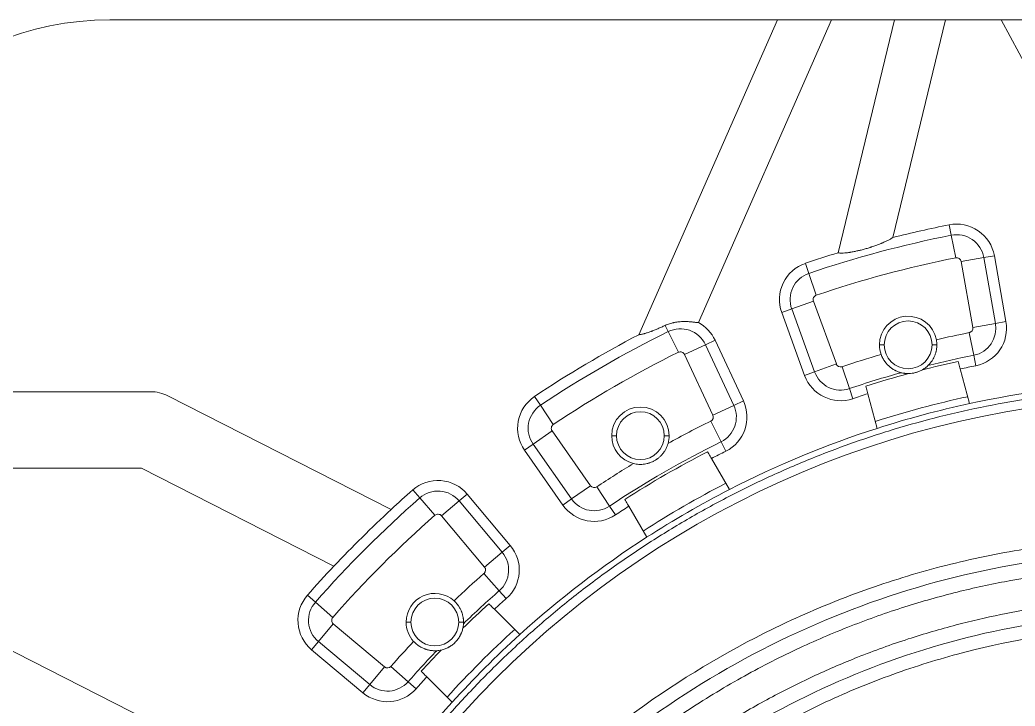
# Model space of a CAD drawing. Header units: millimetres. Extents: x 54 to 845, y 135 to 830.
# Drawn here: x 317.9 to 526.1, y 591.4 to 735 of the extents above; entities that cross this region are included whole.
import ezdxf

# ---------------------------------------------------------------- set-up
doc = ezdxf.new("R2010")
doc.units = ezdxf.units.MM
doc.layers.add('core', color=7, linetype='Continuous', lineweight=20)
doc.layers.add('part', color=7, linetype='Continuous', lineweight=20)

# ---------------------------------------------------------------- blocks, each defined once
blk = doc.blocks.new('电热管')
at = {"layer": 'part', "color": 6, "lineweight": 18}
for points, knots in [([(-1.62, 8.5), (-2.27, 9.47), (-3.71, 11.22), (-6.39, 13.32), (-9.31, 14.84), (-12.34, 15.8), (-15.33, 16.26), (-18.16, 16.3), (-20.75, 16.02), (-23.27, 15.46), (-25.69, 14.65), (-28.06, 13.55), (-30.65, 12.03), (-33.39, 9.92), (-36.12, 7.11), (-38.45, 3.94), (-40.35, 0.47), (-41.79, -3.24), (-42.76, -7.1), (-43.25, -11.06), (-43.26, -15.05), (-42.82, -19.01), (-41.94, -22.89), (-40.63, -26.64), (-38.94, -30.24), (-36.87, -33.65), (-34.2, -37.19), (-30.83, -40.71), (-26.68, -44.04), (-22.16, -46.81), (-17.33, -49.01), (-12.25, -50.61), (-7.02, -51.61), (-1.72, -51.99), (3.59, -51.77), (8.83, -50.96), (13.96, -49.59), (18.92, -47.67), (24.45, -44.84), (30.3, -40.81), (36.11, -35.34), (41.06, -29.09), (45.05, -22.17), (48.04, -14.76), (49.96, -7.01), (50.82, 0.93), (50.62, 8.9), (49.38, 16.78), (47.13, 24.45), (43.94, 31.77), (39.86, 38.63), (34.98, 44.94), (29.38, 50.62), (23.14, 55.6), (16.36, 59.81), (9.14, 63.22), (1.58, 65.79), (-6.22, 67.49), (-14.15, 68.32), (-22.13, 68.28), (-30.06, 67.38), (-37.85, 65.63), (-45.41, 63.08), (-52.67, 59.76), (-59.54, 55.71), (-65.96, 50.99), (-71.88, 45.64), (-77.23, 39.72), (-81.98, 33.3), (-86.08, 26.45), (-89.5, 19.24), (-92.21, 11.75), (-94.2, 4.03), (-95.45, -3.85), (-95.97, -11.81), (-95.75, -19.78), (-94.81, -27.71), (-93.15, -35.51), (-90.8, -43.13), (-87.78, -50.51), (-84.12, -57.59), (-79.86, -64.33), (-75.03, -70.67), (-69.67, -76.57), (-63.17, -82.6), (-55.4, -88.49), (-46.26, -93.93), (-36.58, -98.33), (-26.47, -101.63), (-16.07, -103.82), (-5.48, -104.87), (5.15, -104.79), (15.72, -103.59), (26.09, -101.29), (36.17, -97.93), (45.85, -93.55), (55.04, -88.19), (63.63, -81.94), (71.56, -74.86), (78.73, -67.02), (85.1, -58.52), (90.6, -49.44), (95.19, -39.86), (98.84, -29.89), (101.52, -19.61), (103.2, -9.12), (103.88, 1.48), (103.57, 12.09), (102.27, 22.62), (100.01, 32.99), (96.8, 43.11), (92.68, 52.89), (87.69, 62.26), (81.88, 71.14), (75.3, 79.46), (68.01, 87.16), (60.07, 94.19), (51.54, 100.5), (42.5, 106.03), (33.01, 110.77), (23.14, 114.67), (12.98, 117.7), (2.61, 119.87), (-7.91, 121.14), (-18.5, 121.53), (-29.08, 121.03), (-39.59, 119.65), (-49.95, 117.4), (-60.08, 114.32), (-69.93, 110.41), (-79.43, 105.72), (-88.5, 100.27), (-97.12, 94.12), (-105.21, 87.29), (-112.73, 79.84), (-119.64, 71.82), (-125.89, 63.28), (-131.46, 54.27), (-136.3, 44.86), (-140.39, 35.11), (-143.72, 25.07), (-146.27, 14.81), (-148.02, 4.38), (-148.98, -6.15), (-149.13, -16.73), (-148.48, -27.28), (-147.05, -37.76), (-144.84, -48.09), (-141.86, -58.23), (-138.14, -68.12), (-133.7, -77.7), (-128.58, -86.94), (-122.79, -95.78), (-116.37, -104.16), (-109.36, -112.07), (-101.8, -119.44), (-93.74, -126.25), (-85.2, -132.47), (-76.25, -138.06), (-66.93, -143), (-57.28, -147.27), (-47.36, -150.85), (-37.21, -153.73), (-26.88, -155.89), (-16.43, -157.33), (-5.91, -158.03), (4.63, -158.02), (15.14, -157.28), (25.58, -155.82), (35.89, -153.66), (46.04, -150.8), (55.96, -147.26), (65.63, -143.06), (74.98, -138.22), (84.59, -132.41), (94.33, -125.5), (104.02, -117.39), (113.03, -108.54), (121.32, -99), (128.83, -88.85), (135.53, -78.14), (141.37, -66.95), (146.32, -55.34), (150.36, -43.38), (153.47, -31.15), (155.64, -18.72), (156.85, -6.17), (157.1, 6.45), (156.4, 19.04), (154.75, 31.54), (152.17, 43.87), (148.67, 55.98), (144.29, 67.79), (139.04, 79.25), (132.96, 90.28), (126.09, 100.84), (118.46, 110.86), (110.12, 120.29), (101.18, 129.04), (91.81, 136.97), (82.2, 144.01), (72.53, 150.15), (62.87, 155.45), (53.31, 159.95), (45.03, 163.28), (38.06, 165.71), (32.38, 167.47), (26.54, 169.08), (20.18, 170.6), (12.97, 172.03), (4.82, 173.27), (-4.25, 174.2), (-13.49, 174.66), (-22.77, 174.64), (-31.96, 174.16), (-41.66, 173.14), (-51.83, 171.5), (-62.44, 169.15), (-73.41, 166), (-84.67, 161.96), (-96.13, 156.97), (-107.7, 150.95), (-118.57, 144.24), (-128.7, 136.99), (-138.06, 129.35), (-147.15, 120.86), (-155.88, 111.52), (-164.17, 101.31), (-171.92, 90.27), (-179.03, 78.39), (-185.38, 65.72), (-190.58, 53.03), (-194.71, 40.49), (-197.08, 31.31), (-198.43, 24.99), (-199.04, 21.83), (-199.56, 18.96), (-199.96, 16.47), (-200.31, 14.17), (-200.52, 12.66), (-200.62, 11.89)], [0, 0, 0, 0, 0.001584, 0.003143, 0.004662, 0.006125, 0.007517, 0.008823, 0.010028, 0.011121, 0.012381, 0.013552, 0.014733, 0.01652, 0.018321, 0.020134, 0.021952, 0.023778, 0.025612, 0.027449, 0.029286, 0.031118, 0.032944, 0.034772, 0.036604, 0.038441, 0.040279, 0.042726, 0.045167, 0.047603, 0.050047, 0.052495, 0.054945, 0.057393, 0.059835, 0.062274, 0.064718, 0.067166, 0.069616, 0.073287, 0.076953, 0.080614, 0.084284, 0.087957, 0.09163, 0.095298, 0.098961, 0.102631, 0.106304, 0.109978, 0.113651, 0.117318, 0.120984, 0.124656, 0.128331, 0.132005, 0.135679, 0.139349, 0.143016, 0.146686, 0.15036, 0.154035, 0.15771, 0.161382, 0.165052, 0.16872, 0.172392, 0.176066, 0.179741, 0.183415, 0.187088, 0.190759, 0.194427, 0.198098, 0.201771, 0.205445, 0.209119, 0.212792, 0.216465, 0.220134, 0.223803, 0.227473, 0.231146, 0.234819, 0.238492, 0.243388, 0.248282, 0.253171, 0.258063, 0.262957, 0.267852, 0.272747, 0.27764, 0.282531, 0.287419, 0.29231, 0.297203, 0.302096, 0.306988, 0.311879, 0.316768, 0.321655, 0.326544, 0.331434, 0.336325, 0.341215, 0.346103, 0.35099, 0.355875, 0.360761, 0.365648, 0.370535, 0.375423, 0.380309, 0.385194, 0.390077, 0.394959, 0.399842, 0.404726, 0.40961, 0.414494, 0.419377, 0.424258, 0.429138, 0.434016, 0.438896, 0.443776, 0.448656, 0.453536, 0.458415, 0.463293, 0.468169, 0.473043, 0.477919, 0.482795, 0.487671, 0.492547, 0.497421, 0.502295, 0.507168, 0.512038, 0.516909, 0.52178, 0.526652, 0.531523, 0.536393, 0.541263, 0.546132, 0.550999, 0.555864, 0.560731, 0.565597, 0.570463, 0.575329, 0.580194, 0.585059, 0.589922, 0.594783, 0.599644, 0.604505, 0.609366, 0.614227, 0.619087, 0.623947, 0.628806, 0.633663, 0.638519, 0.643374, 0.64823, 0.653085, 0.65794, 0.662795, 0.667649, 0.672502, 0.677354, 0.683173, 0.688992, 0.694811, 0.70063, 0.706448, 0.712265, 0.718081, 0.723895, 0.729707, 0.735518, 0.74133, 0.747141, 0.752951, 0.758761, 0.764568, 0.770373, 0.776177, 0.781981, 0.787785, 0.793589, 0.799391, 0.805192, 0.810991, 0.816788, 0.822479, 0.827964, 0.833244, 0.838318, 0.843187, 0.84785, 0.850661, 0.853392, 0.856069, 0.859047, 0.862435, 0.866232, 0.870436, 0.875046, 0.879026, 0.883265, 0.88776, 0.892511, 0.897517, 0.902776, 0.908287, 0.914047, 0.920055, 0.926309, 0.931706, 0.937271, 0.943002, 0.948897, 0.954953, 0.96117, 0.967545, 0.974076, 0.980758, 0.986489, 0.992324, 0.99387, 0.995421, 0.99678, 0.997896, 0.998918, 1, 1, 1, 1]), ([(-194.08, 11.01), (-193.88, 12.52), (-193.4, 15.83), (-192.44, 21.32), (-191.17, 27.44), (-189.6, 33.86), (-187.81, 40.15), (-185.19, 48.29), (-181.46, 58.1), (-176.29, 69.33), (-170.15, 80.58), (-163.02, 91.69), (-154.86, 102.51), (-146.24, 112.33), (-137.29, 121.17), (-128.13, 129.06), (-118.86, 136.02), (-109.58, 142.11), (-100.39, 147.37), (-91.36, 151.86), (-81.89, 155.92), (-72.09, 159.47), (-62.07, 162.4), (-52.69, 164.58), (-43.71, 166.16), (-35.23, 167.22), (-27.37, 167.82), (-20.24, 168.06), (-12.15, 168.01), (-2.64, 167.48), (8.1, 166.19), (18.75, 164.22), (29.25, 161.59), (39.88, 158.2), (50.56, 153.98), (61.16, 148.94), (71.49, 143.09), (81.42, 136.51), (90.86, 129.25), (99.75, 121.32), (108.07, 112.78), (115.75, 103.67), (122.75, 94.02), (129.04, 83.9), (134.58, 73.34), (139.33, 62.4), (143.28, 51.14), (146.39, 39.62), (148.64, 27.9), (150.02, 16.05), (150.51, 4.12), (150.11, -7.81), (148.82, -19.68), (146.64, -31.42), (143.58, -42.97), (139.65, -54.25), (134.87, -65.21), (129.27, -75.76), (122.87, -85.86), (115.71, -95.43), (107.82, -104.42), (99.26, -112.77), (90.07, -120.43), (80.3, -127.34), (70.02, -133.46), (59.88, -138.46), (50.02, -142.44), (40.55, -145.56), (30.89, -148.04), (21.08, -149.86), (11.17, -151.01), (1.2, -151.49), (-8.78, -151.29), (-18.72, -150.42), (-28.58, -148.85), (-38.31, -146.62), (-47.86, -143.71), (-57.2, -140.16), (-66.26, -135.95), (-75, -131.12), (-83.39, -125.69), (-91.37, -119.68), (-98.91, -113.12), (-105.96, -106.03), (-112.48, -98.46), (-118.45, -90.44), (-123.82, -82.01), (-128.56, -73.2), (-132.65, -64.08), (-136.07, -54.67), (-138.78, -45.04), (-140.77, -35.24), (-142.03, -25.31), (-142.55, -15.32), (-142.31, -5.31), (-141.31, 4.65), (-139.57, 14.51), (-137.09, 24.21), (-133.86, 33.69), (-129.91, 42.89), (-125.27, 51.77), (-119.95, 60.26), (-113.98, 68.3), (-107.4, 75.85), (-100.25, 82.87), (-92.55, 89.29), (-84.37, 95.08), (-75.74, 100.19), (-66.74, 104.59), (-57.4, 108.25), (-47.8, 111.13), (-37.99, 113.22), (-28.04, 114.48), (-18.02, 114.92), (-7.99, 114.52), (1.97, 113.27), (11.78, 111.19), (21.39, 108.28), (30.7, 104.56), (39.67, 100.04), (48.21, 94.77), (56.26, 88.77), (63.75, 82.08), (70.63, 74.76), (76.82, 66.85), (82.28, 58.42), (86.95, 49.53), (90.8, 40.26), (93.78, 30.66), (95.87, 20.83), (97.03, 10.85), (97.25, 0.8), (96.53, -9.23), (94.85, -19.14), (92.24, -28.84), (88.69, -38.25), (84.25, -47.27), (78.94, -55.82), (72.82, -63.79), (65.93, -71.12), (58.33, -77.71), (50.11, -83.5), (41.34, -88.42), (32.1, -92.41), (22.49, -95.41), (12.62, -97.39), (2.6, -98.3), (-7.46, -98.14), (-17.44, -96.88), (-27.23, -94.54), (-36.71, -91.14), (-45.75, -86.69), (-54.22, -81.25), (-62.02, -74.88), (-69.03, -67.66), (-74.64, -60.33), (-79.03, -53.18), (-82.38, -46.41), (-85.11, -39.37), (-87.19, -32.11), (-88.58, -24.69), (-89.29, -17.18), (-89.29, -9.64), (-88.57, -2.12), (-87.14, 5.3), (-84.99, 12.54), (-82.15, 19.54), (-78.63, 26.22), (-74.46, 32.52), (-69.68, 38.36), (-64.33, 43.69), (-58.45, 48.43), (-52.1, 52.54), (-45.36, 55.95), (-38.29, 58.61), (-30.99, 60.49), (-23.51, 61.55), (-15.96, 61.78), (-8.42, 61.14), (-1.01, 59.64), (6.17, 57.3), (13.01, 54.11), (19.43, 50.13), (25.31, 45.39), (30.56, 39.95), (35.09, 33.89), (38.78, 27.3), (41.58, 20.29), (43.41, 12.96), (44.23, 5.44), (43.98, -2.12), (42.67, -9.56), (40.27, -16.73), (37.22, -22.71), (33.9, -27.55), (30.63, -31.39), (26.97, -34.85), (22.96, -37.89), (18.65, -40.47), (14.08, -42.54), (9.28, -44.08), (4.33, -45.04), (-0.69, -45.39), (-5.72, -45.12), (-10.66, -44.21), (-15.04, -42.79), (-18.85, -41.04), (-22.1, -39.12), (-25.13, -36.86), (-27.89, -34.29), (-30.34, -31.43), (-32.45, -28.32), (-34.18, -24.97), (-35.49, -21.42), (-36.34, -17.73), (-36.71, -13.98), (-36.56, -10.23), (-35.89, -6.58), (-34.72, -3.1), (-33.24, -0.23), (-31.66, 2.05), (-30.11, 3.85), (-28.4, 5.43), (-26.46, 6.86), (-24.19, 8.13), (-21.47, 9.15), (-18.39, 9.72), (-15.13, 9.66), (-11.95, 8.84), (-9.13, 7.25), (-7.74, 5.73), (-7.15, 4.88)], [0, 0, 0, 0, 0.002248, 0.004944, 0.008239, 0.011497, 0.014717, 0.017898, 0.024145, 0.030235, 0.036168, 0.043076, 0.04975, 0.056186, 0.062384, 0.068341, 0.074053, 0.079519, 0.084738, 0.089707, 0.094425, 0.099967, 0.105112, 0.109859, 0.114205, 0.118595, 0.122479, 0.125866, 0.129141, 0.134446, 0.139947, 0.145119, 0.150453, 0.155949, 0.161608, 0.167425, 0.173289, 0.179155, 0.185022, 0.190892, 0.196762, 0.202633, 0.208503, 0.214374, 0.220246, 0.226121, 0.231997, 0.237874, 0.243752, 0.249631, 0.255509, 0.261388, 0.267269, 0.273151, 0.279035, 0.284921, 0.290807, 0.296693, 0.302579, 0.308465, 0.314354, 0.320244, 0.326136, 0.332029, 0.337923, 0.343816, 0.348727, 0.353639, 0.358553, 0.363467, 0.368383, 0.3733, 0.378217, 0.383135, 0.388052, 0.392969, 0.397886, 0.402805, 0.407726, 0.412647, 0.41757, 0.422492, 0.427415, 0.432338, 0.437261, 0.442183, 0.447108, 0.452034, 0.456961, 0.461888, 0.466816, 0.471745, 0.476673, 0.4816, 0.486528, 0.491458, 0.496389, 0.501321, 0.506254, 0.511187, 0.51612, 0.521053, 0.525985, 0.530918, 0.535853, 0.540789, 0.545727, 0.550665, 0.555602, 0.560539, 0.565475, 0.570412, 0.575351, 0.580291, 0.585232, 0.590174, 0.595116, 0.600057, 0.604996, 0.609936, 0.614879, 0.619823, 0.624768, 0.629714, 0.634659, 0.639603, 0.644545, 0.64949, 0.654436, 0.659384, 0.664333, 0.669281, 0.674228, 0.679174, 0.68412, 0.689068, 0.694019, 0.69897, 0.703921, 0.708872, 0.713819, 0.718767, 0.723718, 0.72867, 0.733624, 0.738578, 0.743529, 0.748477, 0.753428, 0.758381, 0.763336, 0.768292, 0.773246, 0.778196, 0.783146, 0.7881, 0.791818, 0.795537, 0.799255, 0.802972, 0.806687, 0.810399, 0.814114, 0.817832, 0.821551, 0.82527, 0.828989, 0.832705, 0.836417, 0.840131, 0.843849, 0.847568, 0.851288, 0.855007, 0.858722, 0.862433, 0.866147, 0.869865, 0.873585, 0.877305, 0.881021, 0.884731, 0.888443, 0.892161, 0.89588, 0.899599, 0.903313, 0.90702, 0.910733, 0.914451, 0.91817, 0.921884, 0.925588, 0.9293, 0.931779, 0.93426, 0.936739, 0.939214, 0.941682, 0.944153, 0.94663, 0.94911, 0.95159, 0.954065, 0.956529, 0.958999, 0.960858, 0.962719, 0.96458, 0.966437, 0.968286, 0.970131, 0.971987, 0.973848, 0.97571, 0.977565, 0.979409, 0.981236, 0.983043, 0.984821, 0.985989, 0.987139, 0.988322, 0.989423, 0.990711, 0.99215, 0.993699, 0.995312, 0.996937, 0.998519, 1, 1, 1, 1])]:
    blk.add_open_spline(points, degree=3, knots=knots, dxfattribs=at)

msp = doc.modelspace()

# ---------------------------------------------------------------- linework, layer by layer
at = {"layer": 'core', "lineweight": 18}
for p, q in [((476.32, 735), (336.68, 735)), ((447.32, 669.13), (476.32, 735)), ((459.8, 671.66), (487.68, 735)), ((487.68, 735), (476.32, 735)), ((500.82, 735), (487.68, 735)), ((489.02, 686.26), (500.82, 735)), ((500.49, 689.46), (511.51, 735)), ((511.51, 735), (500.82, 735)), ((523.14, 735), (511.51, 735)), ((529.95, 735), (523.14, 735)), ((523.14, 735), (543.99, 696.3)), ((524.14, 671.87), (521.71, 685.66)), ((477.24, 673.75), (482.03, 660.59)), ((469.22, 655.28), (463.3, 667.97)), ((516.53, 654.7), (514.58, 661.96)), ((274.68, 657.2), (345.23, 657.2)), ((395.53, 632.56), (348.86, 656.33)), ((495.26, 656.78), (497.21, 649.53)), ((423.43, 644.96), (431.46, 633.48)), ((466.31, 636.73), (462.55, 643.23)), ((274.68, 641.2), (343.31, 641.2)), ((343.31, 641.2), (383.56, 620.7)), ((420.46, 625.04), (411.46, 635.77)), ((445.23, 633.23), (448.99, 626.73)), ((395.56, 632.55), (395.53, 632.56)), ((383.59, 620.69), (383.56, 620.7)), ((422.45, 606.37), (417.14, 611.68)), ((354.75, 583.36), (313.59, 604.33)), ((378.91, 603.22), (389.64, 594.22)), ((403, 597.54), (408.31, 592.23))]:
    msp.add_line(p, q, dxfattribs=at)
at = {"layer": 'core', "lineweight": 13}
for p, q in [((512.26, 692.12), (512.7, 689.94)), ((513.64, 685.2), (512.7, 689.94)), ((514.76, 684.44), (519.52, 685.28)), ((521.71, 685.66), (519.52, 685.28)), ((519.52, 685.28), (521.95, 671.49)), ((482.19, 684.06), (482.91, 681.96)), ((514.76, 684.44), (517.19, 670.65)), ((484.45, 677.38), (482.91, 681.96)), ((477.24, 673.75), (479.33, 674.51)), ((483.87, 676.16), (479.33, 674.51)), ((484.12, 661.35), (479.33, 674.51)), ((488.66, 663), (483.87, 676.16)), ((452.85, 671.06), (453.49, 669.77)), ((517.19, 670.65), (521.95, 671.49)), ((524.14, 671.87), (521.95, 671.49)), ((455.63, 665.44), (453.49, 669.77)), ((516.45, 669.55), (517.4, 664.82)), ((456.91, 664.99), (461.29, 667.03)), ((463.3, 667.97), (461.29, 667.03)), ((461.29, 667.03), (467.2, 654.34)), ((498.68, 667), (497.68, 667)), ((508.68, 667), (509.68, 667)), ((456.91, 664.99), (462.83, 652.3)), ((517.84, 662.64), (517.4, 664.82)), ((488.66, 663), (484.12, 661.35)), ((489.85, 662.43), (491.39, 657.85)), ((482.03, 660.59), (484.12, 661.35)), ((492.1, 655.74), (491.39, 657.85)), ((425.55, 656.2), (426.78, 654.35)), ((429.46, 650.33), (426.78, 654.35)), ((462.83, 652.3), (467.2, 654.34)), ((469.22, 655.28), (467.2, 654.34)), ((462.39, 651.05), (464.54, 646.73)), ((429.21, 649), (425.25, 646.23)), ((437.24, 637.53), (429.21, 649)), ((442.68, 648), (441.68, 648)), ((452.68, 648), (453.68, 648)), ((423.43, 644.96), (425.25, 646.23)), ((433.28, 634.76), (425.25, 646.23)), ((465.52, 644.74), (464.54, 646.73)), ((437.24, 637.53), (433.28, 634.76)), ((438.54, 637.28), (441.21, 633.26)), ((400.05, 636.64), (401.52, 634.97)), ((404.71, 631.34), (401.52, 634.97)), ((411.46, 635.77), (409.76, 634.34)), ((406.06, 631.24), (409.76, 634.34)), ((409.76, 634.34), (418.76, 623.62)), ((431.46, 633.48), (433.28, 634.76)), ((442.44, 631.41), (441.21, 633.26)), ((406.06, 631.24), (415.06, 620.51)), ((420.46, 625.04), (418.76, 623.62)), ((415.06, 620.51), (418.76, 623.62)), ((414.96, 619.19), (418.16, 615.57)), ((378.04, 614.63), (379.71, 613.16)), ((419.63, 613.9), (418.16, 615.57)), ((383.34, 609.97), (379.71, 613.16)), ((383.44, 608.62), (380.34, 604.92)), ((394.17, 599.62), (383.44, 608.62)), ((399.68, 609), (398.68, 609)), ((409.68, 609), (410.68, 609)), ((378.91, 603.22), (380.34, 604.92)), ((391.07, 595.92), (380.34, 604.92)), ((394.17, 599.62), (391.07, 595.92)), ((395.49, 599.72), (399.11, 596.52)), ((389.64, 594.22), (391.07, 595.92)), ((400.78, 595.06), (399.11, 596.52))]:
    msp.add_line(p, q, dxfattribs=at)
at = {"layer": 'core', "lineweight": 18}
for centre, radius, start, end in [((336.68, 673), 62, 90, 180), ((559.68, 455), 241.82, 101.3098, 104.1698), ((513.83, 684.27), 8, 10, 101.3098), ((559.68, 455), 241.82, 106.9905, 108.6902), ((484.76, 676.48), 8, 108.6902, 200), ((503.68, 667), 6, 10.1735, 180), ((456.05, 664.59), 8, 25, 62.0801), ((516.26, 670.48), 8, 281.3932, 10), ((559.68, 455), 241.82, 117.6872, 123.6902), ((503.68, 667), 6, 180, 199.42), ((559.68, 455), 213.45, 102.3147, 104.4134), ((559.68, 455), 211.82, 101.3932, 102.294), ((489.55, 663.32), 8, 200, 288.6068), ((559.68, 455), 213.45, 105.1801, 107.6853), ((559.68, 455), 204.32, 92.8054, 102.1946), ((345.23, 649.2), 8, 63.0121, 90), ((559.68, 455), 201.12, 0, 180), ((429.98, 649.54), 8, 123.6902, 215), ((559.68, 455), 211.82, 107.706, 108.6068), ((559.68, 455), 205.82, 102.2151, 107.7849), ((447.68, 648), 6, 0, 180), ((461.97, 651.9), 8, 296.3932, 25), ((559.68, 455), 204.32, 102.1946, 107.8054), ((559.68, 455), 204.32, 107.8054, 117.1946), ((447.68, 648), 6, 180, 256.0931), ((447.68, 648), 6, 344.1611, 0), ((559.68, 455), 213.45, 117.3147, 122.6853), ((559.68, 455), 211.82, 116.3932, 117.294), ((405.33, 630.63), 8, 40, 131.3098), ((559.68, 455), 205.82, 117.2151, 122.7849), ((559.68, 455), 241.82, 131.3098, 132.7524), ((559.68, 455), 204.32, 117.1946, 122.8054), ((438.02, 638.07), 8, 215, 303.6068), ((559.68, 455), 211.82, 122.706, 123.6068), ((559.68, 455), 241.79, 132.7501, 136.7435), ((559.68, 455), 204.32, 122.8054, 132.1946), ((414.34, 619.9), 8, 311.3932, 40), ((559.68, 455), 241.82, 136.7453, 138.6902), ((384.05, 609.35), 8, 138.6902, 230), ((404.68, 609), 6, 47.9598, 180), ((559.68, 455), 213.45, 132.3147, 134.3252), ((559.68, 455), 211.82, 131.3932, 132.294), ((404.68, 609), 6, 180, 222.411), ((559.68, 455), 205.82, 132.2151, 137.7849), ((559.68, 455), 204.32, 132.1946, 137.8054), ((559.68, 455), 213.45, 136.0457, 137.6853), ((559.68, 455), 211.82, 137.706, 138.6068), ((394.78, 600.34), 8, 230, 318.6068), ((559.68, 455), 204.32, 137.8054, 147.1946)]:
    msp.add_arc(centre, radius, start, end, dxfattribs=at)
at = {"layer": 'core', "lineweight": 13}
for centre, radius, start, end in [((559.68, 455), 239.6, 101.3098, 108.6902), ((513.83, 684.27), 5.78, 10, 101.3098), ((559.68, 455), 234.77, 101.3098, 108.6902), ((513.83, 684.27), 0.948, 10, 101.3098), ((484.76, 676.48), 5.78, 108.6902, 200), ((484.76, 676.48), 0.948, 108.6902, 200), ((456.05, 664.59), 5.78, 25, 116.3098), ((503.68, 667), 5, 0, 180), ((516.26, 670.48), 0.948, 281.3932, 10), ((516.26, 670.48), 5.78, 281.3932, 10), ((559.68, 455), 239.6, 116.3098, 123.6902), ((559.68, 455), 218.87, 101.3932, 103.231), ((503.68, 667), 5, 180, 0), ((559.68, 455), 234.77, 116.3098, 123.6902), ((456.05, 664.59), 0.948, 25, 116.3098), ((559.68, 455), 218.87, 106.3625, 108.6068), ((559.68, 455), 214.04, 101.3932, 104.0198), ((489.55, 663.32), 0.948, 200, 288.6068), ((489.55, 663.32), 5.78, 200, 288.6068), ((559.68, 455), 214.04, 105.5738, 108.6068), ((429.98, 649.54), 5.78, 123.6902, 215), ((461.97, 651.9), 5.78, 296.3932, 25), ((447.68, 648), 5, 0, 180), ((461.97, 651.9), 0.948, 296.3932, 25), ((429.98, 649.54), 0.948, 123.6902, 215), ((559.68, 455), 218.87, 116.3932, 119.0352), ((447.68, 648), 5, 180, 0), ((559.68, 455), 214.04, 116.3932, 123.6068), ((559.68, 455), 218.87, 121.2189, 123.6068), ((438.02, 638.07), 0.948, 215, 303.6068), ((559.68, 455), 239.6, 131.3098, 138.6902), ((405.33, 630.63), 5.78, 40, 131.3098), ((438.02, 638.07), 5.78, 215, 303.6068), ((559.68, 455), 234.77, 131.3098, 138.6902), ((405.33, 630.63), 0.948, 40, 131.3098), ((414.34, 619.9), 5.78, 311.3932, 40), ((414.34, 619.9), 0.948, 311.3932, 40), ((559.68, 455), 218.87, 131.3932, 133.6164), ((559.68, 455), 214.04, 131.3932, 134.1212), ((384.05, 609.35), 5.78, 138.6902, 230), ((404.68, 609), 5, 0, 180), ((384.05, 609.35), 0.948, 138.6902, 230), ((404.68, 609), 5, 180, 0), ((559.68, 455), 218.87, 136.7545, 138.6068), ((559.68, 455), 214.04, 136.2496, 138.6068), ((394.78, 600.34), 0.948, 230, 318.6068), ((394.78, 600.34), 5.78, 230, 318.6068)]:
    msp.add_arc(centre, radius, start, end, dxfattribs=at)
at = {"layer": 'core', "lineweight": 18}
for points, knots in [([(500.49, 689.46), (500.33, 689.35), (500.16, 689.25), (499.79, 689.05), (499.6, 688.95), (499.19, 688.74), (498.98, 688.64), (498.64, 688.49), (498.52, 688.44), (498.38, 688.37), (498.35, 688.36), (498.29, 688.34), (498.2, 688.3), (498.11, 688.26), (497.8, 688.14), (497.31, 687.94), (496.79, 687.75), (496.39, 687.61), (496.25, 687.57), (496.08, 687.51), (496.05, 687.5), (495.98, 687.48), (495.87, 687.44), (495.77, 687.41), (495.43, 687.3), (495.15, 687.22), (494.59, 687.05), (494.32, 686.98), (493.89, 686.87), (493.75, 686.83), (493.54, 686.78), (493.47, 686.76), (493.33, 686.73), (493.26, 686.71), (492.91, 686.63), (492.63, 686.57), (492.09, 686.46), (491.82, 686.41), (491.5, 686.36), (491.43, 686.35), (491.3, 686.33), (491.24, 686.32), (491.05, 686.29), (490.93, 686.28), (490.56, 686.24), (490.34, 686.22), (490.01, 686.21), (489.91, 686.2), (489.76, 686.2), (489.71, 686.2), (489.64, 686.2), (489.61, 686.2), (489.56, 686.2), (489.45, 686.21), (489.25, 686.22), (489.09, 686.25), (489.02, 686.26)], [0, 0, 0, 0, 0.0625, 0.0625, 0.125, 0.125, 0.1875, 0.1875, 0.21875, 0.21875, 0.226563, 0.226563, 0.234375, 0.25, 0.25, 0.3125, 0.375, 0.375, 0.40625, 0.40625, 0.414063, 0.414063, 0.421875, 0.4375, 0.4375, 0.5, 0.5, 0.5625, 0.5625, 0.59375, 0.59375, 0.609375, 0.609375, 0.625, 0.625, 0.6875, 0.6875, 0.75, 0.75, 0.765625, 0.765625, 0.78125, 0.78125, 0.8125, 0.8125, 0.875, 0.875, 0.90625, 0.90625, 0.921875, 0.921875, 0.929688, 0.929688, 0.9375, 0.96875, 1, 1, 1, 1]), ([(452.85, 671.06), (452.6, 670.94), (452.34, 670.83), (451.83, 670.6), (451.58, 670.49), (451.08, 670.28), (450.83, 670.18), (450.45, 670.03), (450.33, 669.98), (450.14, 669.91), (450.08, 669.89), (449.96, 669.84), (449.9, 669.82), (449.59, 669.7), (449.36, 669.62), (449.01, 669.51), (448.9, 669.47), (448.73, 669.42), (448.67, 669.4), (448.56, 669.37), (448.51, 669.36), (448.34, 669.31), (448.24, 669.28), (448.04, 669.23), (447.94, 669.21), (447.75, 669.18), (447.66, 669.16), (447.48, 669.14), (447.4, 669.13), (447.32, 669.13)], [0, 0, 0, 0, 0.125, 0.125, 0.25, 0.25, 0.375, 0.375, 0.4375, 0.4375, 0.46875, 0.46875, 0.5, 0.5, 0.625, 0.625, 0.6875, 0.6875, 0.71875, 0.71875, 0.75, 0.75, 0.8125, 0.8125, 0.875, 0.875, 0.9375, 0.9375, 1, 1, 1, 1]), ([(459.8, 671.66), (459.71, 671.67), (459.61, 671.67), (459.41, 671.69), (459.31, 671.7), (459.09, 671.72), (458.97, 671.73), (458.73, 671.76), (458.61, 671.77), (458.45, 671.79), (458.41, 671.79), (458.35, 671.8), (458.25, 671.81), (458.15, 671.82), (457.94, 671.84), (457.8, 671.85), (457.36, 671.87), (457.06, 671.88), (456.7, 671.88), (456.66, 671.88), (456.58, 671.88), (456.46, 671.88), (456.34, 671.87), (456.09, 671.86), (455.93, 671.85), (455.44, 671.8), (455.11, 671.75), (454.74, 671.68), (454.69, 671.67), (454.61, 671.65), (454.49, 671.62), (454.36, 671.59), (454.12, 671.53), (453.96, 671.48), (453.47, 671.32), (453.16, 671.2), (452.85, 671.06)], [0, 0, 0, 0, 0.0625, 0.0625, 0.125, 0.125, 0.1875, 0.1875, 0.25, 0.25, 0.265625, 0.265625, 0.28125, 0.3125, 0.3125, 0.375, 0.375, 0.5, 0.5, 0.515625, 0.515625, 0.53125, 0.5625, 0.5625, 0.625, 0.625, 0.75, 0.75, 0.765625, 0.765625, 0.78125, 0.8125, 0.8125, 0.875, 0.875, 1, 1, 1, 1]), ([(509.68, 667), (509.68, 666.87), (509.68, 666.74), (509.66, 666.5), (509.65, 666.37), (509.61, 666.02), (509.56, 665.78), (509.5, 665.53), (509.49, 665.5), (509.48, 665.44), (509.47, 665.42), (509.45, 665.33), (509.43, 665.28), (509.38, 665.12), (509.35, 665.01), (509.23, 664.7), (509.15, 664.51), (509.03, 664.28), (509.01, 664.23), (508.96, 664.14), (508.94, 664.1), (508.86, 663.97), (508.81, 663.88), (508.71, 663.72), (508.66, 663.64), (508.56, 663.49), (508.5, 663.42), (508.39, 663.28), (508.34, 663.21), (508.26, 663.12), (508.23, 663.08), (508.18, 663.02), (508.15, 662.99), (508.07, 662.91), (508.02, 662.85), (507.92, 662.75), (507.88, 662.7), (507.83, 662.66)], [0, 0, 0, 0, 0.0625, 0.0625, 0.125, 0.125, 0.25, 0.25, 0.265625, 0.265625, 0.28125, 0.28125, 0.3125, 0.3125, 0.375, 0.375, 0.5, 0.5, 0.53125, 0.53125, 0.5625, 0.5625, 0.625, 0.625, 0.6875, 0.6875, 0.75, 0.75, 0.8125, 0.8125, 0.84375, 0.84375, 0.875, 0.875, 0.9375, 0.9375, 1, 1, 1, 1]), ([(502.22, 661.18), (502.15, 661.2), (502.07, 661.22), (501.91, 661.26), (501.82, 661.29), (501.65, 661.35), (501.56, 661.39), (501.37, 661.46), (501.27, 661.5), (501.13, 661.57), (501.08, 661.59), (501, 661.63), (500.98, 661.64), (500.93, 661.67), (500.81, 661.73), (500.68, 661.8), (500.48, 661.92), (500.38, 661.99), (500.18, 662.12), (500.08, 662.2), (499.88, 662.35), (499.78, 662.43), (499.64, 662.57), (499.59, 662.61), (499.49, 662.7), (499.44, 662.75), (499.3, 662.89), (499.21, 663), (499.03, 663.21), (498.94, 663.32), (498.81, 663.49), (498.77, 663.55), (498.71, 663.64), (498.69, 663.67), (498.65, 663.73), (498.55, 663.89), (498.46, 664.04), (498.32, 664.31), (498.25, 664.44), (498.13, 664.72), (498.08, 664.86), (498.03, 665)], [0, 0, 0, 0, 0.0625, 0.0625, 0.125, 0.125, 0.1875, 0.1875, 0.25, 0.25, 0.28125, 0.28125, 0.296875, 0.296875, 0.3125, 0.375, 0.375, 0.4375, 0.4375, 0.5, 0.5, 0.5625, 0.5625, 0.59375, 0.59375, 0.625, 0.625, 0.6875, 0.6875, 0.75, 0.75, 0.78125, 0.78125, 0.796875, 0.796875, 0.8125, 0.875, 0.875, 0.9375, 0.9375, 1, 1, 1, 1]), ([(506.55, 661.73), (506.63, 661.77), (506.7, 661.81), (506.83, 661.89), (506.9, 661.93), (507.02, 662.01), (507.08, 662.05), (507.19, 662.13), (507.24, 662.16), (507.4, 662.28), (507.49, 662.36), (507.67, 662.51), (507.75, 662.59), (507.83, 662.66)], [0, 0, 0, 0, 0.125, 0.125, 0.25, 0.25, 0.375, 0.375, 0.5, 0.5, 0.75, 0.75, 1, 1, 1, 1]), ([(502.22, 661.18), (502.32, 661.15), (502.43, 661.13), (502.66, 661.08), (502.78, 661.06), (502.98, 661.04), (503.04, 661.03), (503.18, 661.02), (503.25, 661.01), (503.39, 661), (503.47, 661), (503.62, 661), (503.71, 661), (503.79, 661)], [0, 0, 0, 0, 0.25, 0.25, 0.5, 0.5, 0.625, 0.625, 0.75, 0.75, 0.875, 0.875, 1, 1, 1, 1]), ([(503.79, 661), (504.03, 661), (504.27, 661.02), (504.74, 661.09), (504.98, 661.13), (505.27, 661.21), (505.33, 661.23), (505.45, 661.26), (505.5, 661.28), (505.68, 661.34), (505.79, 661.38), (506.12, 661.51), (506.34, 661.61), (506.55, 661.73)], [0, 0, 0, 0, 0.25, 0.25, 0.5, 0.5, 0.5625, 0.5625, 0.625, 0.625, 0.75, 0.75, 1, 1, 1, 1]), ([(453.46, 646.36), (453.4, 646.17), (453.34, 645.99), (453.2, 645.63), (453.12, 645.46), (452.95, 645.12), (452.86, 644.95), (452.73, 644.75), (452.7, 644.71), (452.65, 644.63), (452.62, 644.59), (452.54, 644.47), (452.48, 644.39), (452.3, 644.16), (452.18, 644.02), (451.92, 643.74), (451.78, 643.61), (451.56, 643.42), (451.49, 643.36), (451.38, 643.27), (451.34, 643.24), (451.26, 643.18), (451.22, 643.15), (451.02, 643.01), (450.86, 642.9), (450.53, 642.71), (450.36, 642.62), (450.01, 642.46), (449.84, 642.39), (449.61, 642.31), (449.56, 642.3), (449.47, 642.27), (449.42, 642.25), (449.28, 642.21), (449.19, 642.19), (448.91, 642.12), (448.72, 642.08), (448.35, 642.03), (448.16, 642.01), (447.87, 642), (447.77, 642), (447.63, 642), (447.58, 642), (447.48, 642), (447.43, 642), (447.19, 642.01), (447, 642.03), (446.62, 642.09), (446.43, 642.13), (446.24, 642.17)], [0, 0, 0, 0, 0.0625, 0.0625, 0.125, 0.125, 0.1875, 0.1875, 0.203125, 0.203125, 0.21875, 0.21875, 0.25, 0.25, 0.3125, 0.3125, 0.375, 0.375, 0.40625, 0.40625, 0.421875, 0.421875, 0.4375, 0.4375, 0.5, 0.5, 0.5625, 0.5625, 0.625, 0.625, 0.640625, 0.640625, 0.65625, 0.65625, 0.6875, 0.6875, 0.75, 0.75, 0.8125, 0.8125, 0.84375, 0.84375, 0.859375, 0.859375, 0.875, 0.875, 0.9375, 0.9375, 1, 1, 1, 1]), ([(408.7, 613.45), (408.8, 613.37), (408.98, 613.19), (409.24, 612.91), (409.39, 612.72), (409.5, 612.57), (409.54, 612.52), (409.59, 612.44), (409.61, 612.42), (409.65, 612.37), (409.73, 612.24), (409.81, 612.11), (409.93, 611.91), (409.99, 611.81), (410.09, 611.6), (410.14, 611.5), (410.19, 611.37), (410.21, 611.34), (410.23, 611.29), (410.24, 611.27), (410.27, 611.19), (410.29, 611.14), (410.35, 610.99), (410.38, 610.89), (410.44, 610.69), (410.47, 610.59), (410.54, 610.31), (410.58, 610.12), (410.61, 609.92), (410.62, 609.9), (410.62, 609.85), (410.63, 609.79), (410.64, 609.72), (410.65, 609.59), (410.66, 609.51), (410.67, 609.35), (410.68, 609.28), (410.68, 609.13), (410.68, 609.06), (410.68, 609)], [0, 0, 0, 0, 0.0625, 0.125, 0.1875, 0.1875, 0.21875, 0.21875, 0.234375, 0.234375, 0.25, 0.3125, 0.3125, 0.375, 0.375, 0.4375, 0.4375, 0.453125, 0.453125, 0.46875, 0.46875, 0.5, 0.5, 0.5625, 0.5625, 0.625, 0.625, 0.75, 0.75, 0.765625, 0.765625, 0.78125, 0.8125, 0.8125, 0.875, 0.875, 0.9375, 0.9375, 1, 1, 1, 1]), ([(406.02, 603.15), (406.29, 603.21), (406.55, 603.29), (406.94, 603.43), (407.07, 603.49), (407.32, 603.61), (407.45, 603.67), (407.6, 603.75), (407.63, 603.77), (407.7, 603.81), (407.79, 603.86), (407.88, 603.92), (408.06, 604.03), (408.18, 604.11), (408.52, 604.37), (408.73, 604.56), (408.96, 604.79), (408.99, 604.82), (409.04, 604.87), (409.06, 604.9), (409.14, 604.98), (409.19, 605.03), (409.33, 605.19), (409.42, 605.3), (409.67, 605.65), (409.82, 605.89), (409.99, 606.2), (410.03, 606.26), (410.09, 606.39), (410.12, 606.46), (410.21, 606.65), (410.26, 606.78), (410.4, 607.17), (410.48, 607.43), (410.54, 607.69)], [0, 0, 0, 0, 0.125, 0.125, 0.1875, 0.1875, 0.25, 0.25, 0.265625, 0.265625, 0.28125, 0.3125, 0.3125, 0.375, 0.375, 0.5, 0.5, 0.515625, 0.515625, 0.53125, 0.53125, 0.5625, 0.5625, 0.625, 0.625, 0.75, 0.75, 0.78125, 0.78125, 0.8125, 0.8125, 0.875, 0.875, 1, 1, 1, 1]), ([(405.07, 603.01), (405.02, 603.01), (404.96, 603), (404.83, 603), (404.76, 603), (404.6, 603), (404.52, 603), (404.36, 603), (404.27, 603.01), (404.13, 603.02), (404.08, 603.03), (403.99, 603.04), (403.94, 603.04), (403.79, 603.06), (403.69, 603.08), (403.48, 603.12), (403.38, 603.14), (403.16, 603.19), (403.05, 603.22), (402.88, 603.27), (402.83, 603.29), (402.74, 603.32), (402.71, 603.33), (402.65, 603.35), (402.51, 603.4), (402.37, 603.46), (402.14, 603.56), (402.02, 603.62), (401.79, 603.74), (401.67, 603.81), (401.53, 603.89), (401.5, 603.91), (401.44, 603.95), (401.35, 604.01), (401.27, 604.06), (401.1, 604.18), (400.99, 604.27), (400.77, 604.45), (400.66, 604.54), (400.51, 604.69), (400.45, 604.74), (400.35, 604.84), (400.3, 604.9), (400.25, 604.95)], [0, 0, 0, 0, 0.0625, 0.0625, 0.125, 0.125, 0.1875, 0.1875, 0.25, 0.25, 0.28125, 0.28125, 0.3125, 0.3125, 0.375, 0.375, 0.4375, 0.4375, 0.5, 0.5, 0.53125, 0.53125, 0.546875, 0.546875, 0.5625, 0.625, 0.625, 0.6875, 0.6875, 0.75, 0.75, 0.765625, 0.765625, 0.78125, 0.8125, 0.8125, 0.875, 0.875, 0.9375, 0.9375, 0.96875, 0.96875, 1, 1, 1, 1])]:
    msp.add_open_spline(points, degree=3, knots=knots, dxfattribs=at)
for points in [[(509.59, 668.06), (509.62, 667.88), (509.67, 667.53), (509.68, 667.17), (509.68, 667)], [(514.16, 663.53), (514.21, 663.36), (514.3, 663.01), (514.44, 662.48), (514.53, 662.13), (514.58, 661.96)], [(495.26, 656.78), (495.22, 656.96), (495.12, 657.31), (494.98, 657.83), (494.89, 658.18), (494.84, 658.36)], [(461.74, 644.65), (461.83, 644.49), (462.01, 644.17), (462.28, 643.7), (462.46, 643.39), (462.55, 643.23)], [(445.23, 633.23), (445.14, 633.39), (444.96, 633.7), (444.69, 634.17), (444.51, 634.49), (444.42, 634.65)], [(415.99, 612.83), (416.12, 612.7), (416.37, 612.45), (416.76, 612.06), (417.02, 611.81), (417.14, 611.68)], [(410.54, 607.69), (410.57, 607.84), (410.63, 608.16), (410.66, 608.48), (410.67, 608.65)], [(410.68, 609), (410.68, 608.93), (410.68, 608.8), (410.68, 608.69), (410.67, 608.65)], [(405.07, 603.01), (405.23, 603.02), (405.55, 603.05), (405.87, 603.11), (406.02, 603.15)], [(403, 597.54), (402.87, 597.66), (402.62, 597.92), (402.23, 598.31), (401.98, 598.56), (401.85, 598.69)]]:
    msp.add_open_spline(points, degree=3, dxfattribs=at)
at = {"layer": 'core', "lineweight": 13}
msp.add_open_spline([(762.76, 455), (762.76, 458.32), (762.6, 464.97), (761.87, 474.91), (760.65, 484.81), (758.94, 494.63), (756.76, 504.36), (754.1, 513.97), (750.97, 523.44), (747.38, 532.74), (743.34, 541.86), (738.86, 550.77), (733.94, 559.44), (728.61, 567.87), (722.86, 576.02), (716.73, 583.88), (710.22, 591.43), (703.34, 598.65), (696.12, 605.53), (688.57, 612.04), (680.71, 618.18), (672.55, 623.92), (664.13, 629.25), (655.45, 634.17), (646.55, 638.65), (637.43, 642.69), (628.13, 646.28), (618.66, 649.41), (609.05, 652.07), (599.32, 654.25), (589.49, 655.96), (579.6, 657.18), (569.65, 657.91), (559.68, 658.16), (549.72, 657.91), (539.77, 657.18), (529.87, 655.96), (520.05, 654.25), (510.32, 652.07), (500.71, 649.41), (491.24, 646.28), (481.94, 642.69), (472.82, 638.65), (463.91, 634.17), (455.24, 629.25), (446.81, 623.92), (438.66, 618.18), (430.8, 612.04), (423.25, 605.53), (416.03, 598.65), (409.15, 591.43), (402.64, 583.88), (396.5, 576.02), (390.76, 567.87), (385.43, 559.44), (380.51, 550.77), (376.03, 541.86), (371.99, 532.74), (368.4, 523.44), (365.27, 513.97), (362.61, 504.36), (360.43, 494.63), (358.72, 484.81), (357.5, 474.91), (356.77, 464.97), (356.61, 458.32), (356.61, 455)], degree=3, dxfattribs=at)
for points, knots in [([(574.62, 625.87), (563.54, 626.89), (546.82, 626.9), (530.29, 624.7), (519.36, 622.74), (513.93, 621.52), (503.2, 618.6), (497.9, 616.9), (487.48, 613.05), (482.36, 610.89), (467.31, 603.74), (457.66, 598.08), (439.53, 585.19), (431.04, 577.96), (419.34, 566.08), (415.6, 561.95), (408.51, 553.39), (405.15, 548.96), (395.66, 535.26), (390.13, 525.59), (384.29, 513.02), (383.18, 510.47), (381.06, 505.35), (378.05, 497.6), (375.55, 489.72), (374.11, 484.43)], [0, 0, 0, 0, 0.125, 0.1875, 0.1875, 0.25, 0.25, 0.3125, 0.3125, 0.375, 0.375, 0.5, 0.5, 0.625, 0.625, 0.6875, 0.6875, 0.75, 0.75, 0.875, 0.875, 0.90625, 0.90625, 0.9375, 1, 1, 1, 1]), ([(573.48, 623.11), (552.05, 624.97), (508.07, 620.99), (447.94, 592.45), (401.38, 545.09), (382.79, 505.09), (377.1, 484.55)], [0, 0, 0, 0, 0.247, 0.5, 0.753, 1, 1, 1, 1]), ([(389.69, 481.78), (392.41, 491.44), (397.73, 505.65), (404.78, 519.09), (409.84, 527.83), (412.56, 532.09), (427.05, 552.78), (441.47, 567.32), (474.41, 590.66), (492.92, 599.46), (531.83, 610.15), (552.22, 612.03), (572.31, 610.29)], [0, 0, 0, 0, 0.125, 0.1875, 0.1875, 0.25, 0.25, 0.5, 0.5, 0.75, 0.75, 1, 1, 1, 1]), ([(392.36, 480.74), (394.93, 489.94), (399.94, 503.58), (409.05, 521.23), (419.8, 538.23), (432.65, 553.76), (447.55, 567.6), (463.6, 580.03), (480.88, 590.12), (499.47, 597.92), (518.84, 604.05), (542.94, 608.29), (562.87, 608.26), (572.42, 607.42)], [0, 0, 0, 0, 0.120502, 0.183752, 0.247001, 0.3735, 0.43675, 0.5, 0.626499, 0.689749, 0.752998, 0.879497, 1, 1, 1, 1])]:
    msp.add_open_spline(points, degree=3, knots=knots, dxfattribs=at)

# ---------------------------------------------------------------- block references
at = {"lineweight": 18}
msp.add_blockref('电热管', (575.49, 446.02), dxfattribs=at)

doc.saveas('drawing.dxf')
